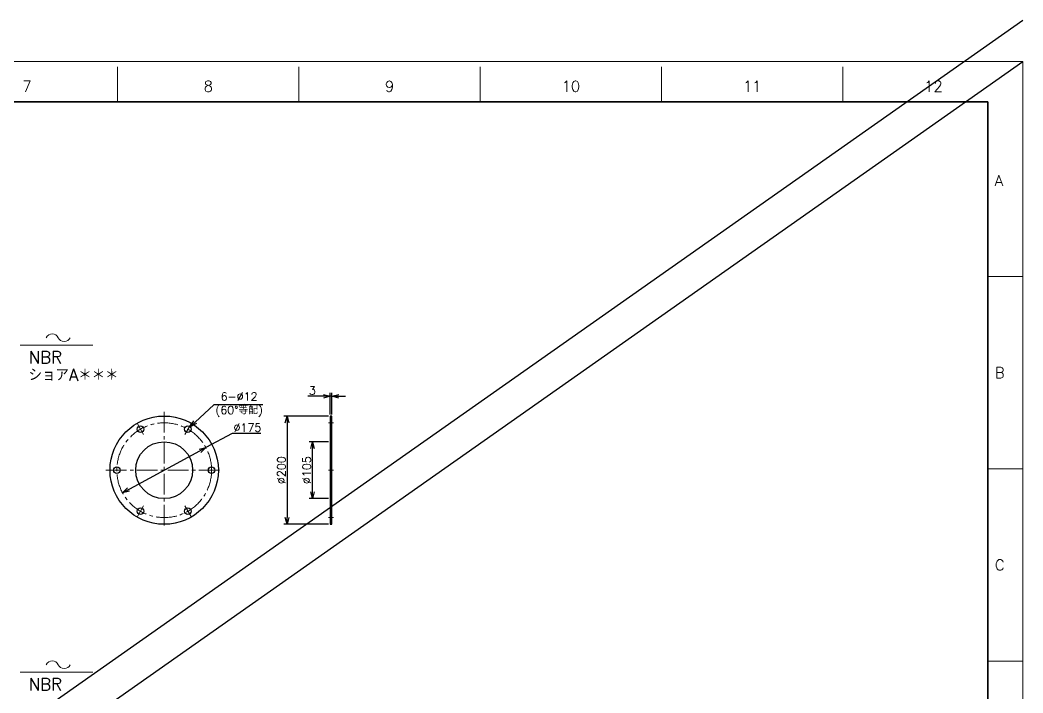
# Model space of a CAD drawing. Header units: millimetres. Extents: x 0 to 6920, y -24 to 2991.
# Drawn here: x 2290 to 4141, y 1748 to 2991 of the extents above; entities that cross this region are included whole.
import ezdxf
from ezdxf.enums import TextEntityAlignment as Align

# ---------------------------------------------------------------- set-up
doc = ezdxf.new("R2010")
doc.units = ezdxf.units.MM
doc.header["$LTSCALE"] = 2
doc.header["$PDMODE"] = 99
doc.header["$PDSIZE"] = 1
doc.linetypes.add('CENTER2', pattern=[28.575, 19.05, -3.175, 3.175, -3.175])
doc.linetypes.add('HIDDEN', pattern=[9.525, 6.35, -3.175])
for name, color, linetype, lineweight in [('04_HIDDEN', 2, 'HIDDEN', 13), ('05_CENTER', 4, 'CENTER2', 13), ('08_DIM', 3, 'Continuous', 13), ('90_FRAME', 5, 'Continuous', 35)]:
    doc.layers.add(name, color=color, linetype=linetype, lineweight=lineweight)
doc.layers.add('10_DRAFT', color=8, linetype='Continuous', lineweight=0, plot=False)
doc.layers.add('91_BLANK', color=5, linetype='Continuous', lineweight=0, plot=False)
doc.styles.add('KSS_TXT', font='txt.shx', dxfattribs={"bigfont": 'extfont2.shx'})
doc.dimstyles.new('KSS_DIM', dxfattribs={"dimscale": 5, "dimtxt": 3, "dimasz": 2.5, "dimexe": 1.25, "dimexo": 0.625, "dimtad": 1, "dimdsep": 46, "dimtxsty": 'KSS_TXT', "dimblk": 'OPEN30', "dimcen": 0, "dimazin": 2, "dimtfac": 0.75, "dimtmove": 0, "dimatfit": 3, "dimldrblk": 'OPEN30', "dimfxl": 1.25, "dimtolj": 1, "dimarcsym": 0})
doc.dimstyles.new('KSS_DIM$3', dxfattribs={"dimscale": 5, "dimtxt": 3, "dimasz": 2.5, "dimexe": 1.25, "dimexo": 0.625, "dimtad": 1, "dimtih": 1, "dimtoh": 1, "dimdsep": 46, "dimtxsty": 'KSS_TXT', "dimblk": 'OPEN30', "dimcen": 0, "dimazin": 2, "dimtfac": 0.75, "dimtofl": 0, "dimtmove": 0, "dimatfit": 3, "dimldrblk": 'OPEN30', "dimfxl": 1.25, "dimtolj": 1, "dimarcsym": 0})

# ---------------------------------------------------------------- blocks, each defined once
blk = doc.blocks.new('_Open30')
at = {"color": 0, "linetype": 'ByBlock', "lineweight": -2}
for p, q in [((-1, 0.27), (0, 0)), ((0, 0), (-1, -0.27)), ((0, 0), (-1, 0))]:
    blk.add_line(p, q, dxfattribs=at)
blk = doc.blocks.new('*D160')
at = {"layer": '08_DIM', "color": 0, "lineweight": -2, "transparency": 16777216}
for p, q in [((2859.4, 2212.1), (2823.3, 2212.1)), ((2829.6, 2119.6), (2829.6, 2199.6)), ((2859.4, 2107.1), (2823.3, 2107.1))]:
    blk.add_line(p, q, dxfattribs=at)
at = {"layer": 'Defpoints', "color": 0, "transparency": 16777216}
for p in [(2829.6, 2212.1), (2862.5, 2212.1), (2862.5, 2107.1)]:
    blk.add_point(p, dxfattribs=at)
at = {"layer": '08_DIM', "color": 0, "lineweight": -2, "transparency": 16777216, "xscale": 12.5, "yscale": 12.5, "zscale": 12.5}
for p, rotation in [((2829.6, 2212.1), 90), ((2829.6, 2107.1), 270)]:
    blk.add_blockref('_Open30', p, dxfattribs=dict(at, rotation=rotation))
at = {"layer": '08_DIM', "color": 0, "transparency": 16777216, "insert": (2818.9, 2159.6), "char_height": 15, "attachment_point": 5, "rotation": 90, "style": 'KSS_TXT'}
blk.add_mtext('\\A1;%%C105', dxfattribs=at)
blk = doc.blocks.new('*D161')
at = {"layer": '08_DIM', "color": 0, "lineweight": -2, "transparency": 16777216}
for p, q in [((2859.4, 2259.6), (2776.5, 2259.6)), ((2782.7, 2247.1), (2782.7, 2072.1)), ((2859.4, 2059.6), (2776.5, 2059.6))]:
    blk.add_line(p, q, dxfattribs=at)
at = {"layer": 'Defpoints', "color": 0, "transparency": 16777216}
for p in [(2862.5, 2259.6), (2782.7, 2059.6), (2862.5, 2059.6)]:
    blk.add_point(p, dxfattribs=at)
at = {"layer": '08_DIM', "color": 0, "lineweight": -2, "transparency": 16777216, "xscale": 12.5, "yscale": 12.5, "zscale": 12.5}
for p, rotation in [((2782.7, 2259.6), 90), ((2782.7, 2059.6), 270)]:
    blk.add_blockref('_Open30', p, dxfattribs=dict(at, rotation=rotation))
at = {"layer": '08_DIM', "color": 0, "transparency": 16777216, "insert": (2772.1, 2159.6), "char_height": 15, "attachment_point": 5, "rotation": 90, "style": 'KSS_TXT'}
blk.add_mtext('\\A1;%%C200', dxfattribs=at)
blk = doc.blocks.new('*D162')
at = {"layer": '08_DIM', "color": 0, "lineweight": -2, "transparency": 16777216}
for p, q in [((2850, 2296.2), (2821.2, 2296.2)), ((2862.5, 2262.7), (2862.5, 2302.4)), ((2865.5, 2296.2), (2862.5, 2296.2)), ((2865.5, 2262.7), (2865.5, 2302.4)), ((2878, 2296.2), (2890.5, 2296.2))]:
    blk.add_line(p, q, dxfattribs=at)
at = {"layer": 'Defpoints', "color": 0, "transparency": 16777216}
for p in [(2862.5, 2296.2), (2862.5, 2259.6), (2865.5, 2259.6)]:
    blk.add_point(p, dxfattribs=at)
at = {"layer": '08_DIM', "color": 0, "lineweight": -2, "transparency": 16777216, "xscale": 12.5, "yscale": 12.5, "zscale": 12.5}
blk.add_blockref('_Open30', (2862.5, 2296.2), dxfattribs=at)
at = {"layer": '08_DIM', "color": 0, "lineweight": -2, "transparency": 16777216, "xscale": 12.5, "yscale": 12.5, "zscale": 12.5, "rotation": 180}
blk.add_blockref('_Open30', (2865.5, 2296.2), dxfattribs=at)
at = {"layer": '08_DIM', "color": 0, "transparency": 16777216, "insert": (2829.4, 2306.8), "char_height": 15, "attachment_point": 5, "style": 'KSS_TXT'}
blk.add_mtext('\\A1;3', dxfattribs=at)
blk = doc.blocks.new('*D163')
at = {"layer": '08_DIM', "color": 0, "lineweight": -2, "transparency": 16777216}
for p, q in [((2647.3, 2280.6), (2613, 2248.1)), ((2737.7, 2280.6), (2647.3, 2280.6))]:
    blk.add_line(p, q, dxfattribs=at)
at = {"layer": 'Defpoints', "color": 0, "transparency": 16777216}
for p in [(2595.2, 2231.2), (2603.9, 2239.5)]:
    blk.add_point(p, dxfattribs=at)
at = {"layer": '08_DIM', "color": 0, "lineweight": -2, "transparency": 16777216, "xscale": 12.5, "yscale": 12.5, "zscale": 12.5, "rotation": 223.5112672579325}
blk.add_blockref('_Open30', (2603.9, 2239.5), dxfattribs=at)
at = {"layer": '08_DIM', "color": 0, "transparency": 16777216, "insert": (2694.1, 2280.6), "char_height": 15, "attachment_point": 5, "style": 'KSS_TXT'}
blk.add_mtext('\\A1;6-%%C12\\P(60°等配)', dxfattribs=at)
blk = doc.blocks.new('*D164')
at = {"layer": '08_DIM', "color": 0, "lineweight": -2, "transparency": 16777216}
for p, q in [((2681.3, 2227.5), (2632.8, 2201.3)), ((2734.5, 2227.5), (2681.3, 2227.5)), ((2478.9, 2117.9), (2621.8, 2195.3))]:
    blk.add_line(p, q, dxfattribs=at)
at = {"layer": 'Defpoints', "color": 0, "transparency": 16777216}
for p in [(2632.8, 2201.3), (2478.9, 2117.9)]:
    blk.add_point(p, dxfattribs=at)
at = {"layer": '08_DIM', "color": 0, "lineweight": -2, "transparency": 16777216, "xscale": 12.5, "yscale": 12.5, "zscale": 12.5}
for p, rotation in [((2632.8, 2201.3), 28.43732693834668), ((2478.9, 2117.9), 208.4373269383467)]:
    blk.add_blockref('_Open30', p, dxfattribs=dict(at, rotation=rotation))
at = {"layer": '08_DIM', "color": 0, "transparency": 16777216, "insert": (2709.5, 2238.2), "char_height": 15, "attachment_point": 5, "style": 'KSS_TXT'}
blk.add_mtext('\\A1;%%C175', dxfattribs=at)
blk = doc.blocks.new('p1ba05')
for centre, start, end in [((-2.95, 0.29), 24.2276, 155.5758), ((0, 1.62), 204.2276, 335.5758)]:
    blk.add_arc(centre, 1.62, start, end)

msp = doc.modelspace()

# ---------------------------------------------------------------- linework, layer by layer
for p, q in [((0, 76.434), (4141.004, 2991.033)), ((0, 0), (4141.004, 2914.599))]:
    msp.add_line(p, q)
at = {"color": 3}
msp.add_lwpolyline([(2865.485, 2259.592), (2862.485, 2259.592), (2862.485, 2059.592), (2865.485, 2059.592)], close=True, dxfattribs=at)
for centre, radius in [((2555.844, 2159.592), 100), ((2512.094, 2235.37), 6), ((2599.594, 2235.37), 6), ((2555.844, 2159.592), 52.5), ((2468.344, 2159.592), 6), ((2643.344, 2159.592), 6), ((2512.094, 2083.815), 6), ((2599.594, 2083.815), 6)]:
    msp.add_circle(centre, radius, dxfattribs=at)
at = {"layer": '04_HIDDEN', "color": 3}
for p, q in [((2862.485, 2212.092), (2865.485, 2212.092)), ((2862.485, 2107.092), (2865.485, 2107.092))]:
    msp.add_line(p, q, dxfattribs=at)
at = {"layer": '05_CENTER'}
for p, q in [((2555.844, 2267.104), (2555.844, 2052.081)), ((2517.851, 2225.4), (2506.338, 2245.34)), ((2593.838, 2225.4), (2605.351, 2245.34)), ((2868.531, 2247.092), (2859.396, 2247.092)), ((2448.333, 2159.592), (2663.356, 2159.592)), ((2868.552, 2159.592), (2859.418, 2159.592)), ((2517.851, 2093.785), (2506.338, 2073.845)), ((2593.838, 2093.785), (2605.351, 2073.845)), ((2868.531, 2072.092), (2859.396, 2072.092))]:
    msp.add_line(p, q, dxfattribs=at)
msp.add_circle((2555.844, 2159.592), 87.5, dxfattribs=at)
at = {"layer": '08_DIM'}
for p, q in [((2289.797, 2390.277), (2424.221, 2390.277)), ((2289.797, 1786.282), (2424.221, 1786.282))]:
    msp.add_line(p, q, dxfattribs=at)
at = {"layer": '10_DRAFT'}
msp.add_line((2862.485, 2159.592), (2865.485, 2159.592), dxfattribs=at)
at = {"layer": '90_FRAME', "color": 4, "lineweight": 13}
for p, q in [((2469.879, 2839.789), (2469.879, 2904.599)), ((2804.546, 2839.789), (2804.546, 2904.599)), ((3139.213, 2839.789), (3139.213, 2904.599)), ((3473.88, 2839.789), (3473.88, 2904.599)), ((3808.547, 2839.789), (3808.547, 2904.599)), ((4141.004, 2517.113), (4076.195, 2517.113)), ((4141.004, 2162.127), (4076.195, 2162.127)), ((4141.004, 1807.141), (4076.195, 1807.141))]:
    msp.add_line(p, q, dxfattribs=at)
at = {"layer": '90_FRAME'}
msp.add_lwpolyline([(194.23, 64.52), (4076.195, 64.52), (4076.195, 2839.789), (194.23, 2839.789)], close=True, dxfattribs=at)
at = {"layer": '91_BLANK'}
msp.add_lwpolyline([(0, 0), (4141.004, 0), (4141.004, 2914.599), (0, 2914.599)], close=True, dxfattribs=at)

# ---------------------------------------------------------------- block references
at = {"layer": '08_DIM', "xscale": 7.5, "yscale": 7.5, "zscale": 7.5}
for p in [(2371.289, 2397.115), (2371.289, 1793.12)]:
    msp.add_blockref('p1ba05', p, dxfattribs=at)

# ---------------------------------------------------------------- texts
at = {"layer": '08_DIM', "style": 'KSS_TXT'}
for s, p in [('NBR', (2305.559, 2356.909)), ('ショアA＊＊＊', (2305.559, 2324.444)), ('NBR', (2305.559, 1752.913))]:
    msp.add_text(s, height=22.5, dxfattribs=at).set_placement(p)
at = {"layer": '90_FRAME', "color": 0, "lineweight": 13, "style": 'KSS_TXT'}
for s, p in [('7', (2302.546, 2852.698)), ('8', (2637.213, 2852.698)), ('9', (2971.88, 2852.698)), ('10', (3306.547, 2852.698)), ('11', (3641.214, 2852.698)), ('12', (3975.881, 2852.698))]:
    msp.add_text(s, height=20, dxfattribs=at).set_placement(p, align=Align.BOTTOM_CENTER)
for s, p in [('A', (4089.078, 2694.606)), ('B', (4089.078, 2339.62)), ('C', (4089.078, 1984.634))]:
    msp.add_text(s, height=20, dxfattribs=at).set_placement(p, align=Align.MIDDLE_LEFT)

# ---------------------------------------------------------------- dimensions: what is measured, and where the dimension line sits
at = {"layer": '08_DIM'}
dim = msp.add_linear_dim(base=(2862.485, 2296.151), p1=(2865.485, 2259.592), p2=(2862.485, 2259.592), dimstyle='KSS_DIM', dxfattribs=at)
dim.commit()
dim.dimension.update_dxf_attribs({"geometry": '*D162', "text_midpoint": (2829.36, 2306.776)})
dim = msp.add_diameter_dim_2p(p1=(2595.243, 2231.239), p2=(2603.946, 2239.501), text='6-<>', dimstyle='KSS_DIM$3', override={"dimpost": '%%C<>\\X(60°等配)', "dimtix": 1}, dxfattribs=at)
dim.commit()
dim.dimension.update_dxf_attribs({"geometry": '*D163', "text_midpoint": (2694.061, 2280.619), "dimtype": 163})
for base, p1, p2, picture, middle in [((2782.709, 2059.592), (2862.485, 2259.592), (2862.485, 2059.592), '*D161', (2772.084, 2159.592)), ((2829.58, 2212.092), (2862.485, 2107.092), (2862.485, 2212.092), '*D160', (2818.945, 2159.592))]:
    dim = msp.add_linear_dim(base=base, p1=p1, p2=p2, angle=90, text='%%C<>', dimstyle='KSS_DIM', dxfattribs=at)
    dim.commit()
    dim.dimension.update_dxf_attribs({"geometry": picture, "text_midpoint": middle})
dim = msp.add_diameter_dim_2p(p1=(2478.902, 2117.925), p2=(2632.787, 2201.26), dimstyle='KSS_DIM$3', override={"dimpost": '%%C<>', "dimtix": 1, "dimatfit": 2}, dxfattribs=at)
dim.commit()
dim.dimension.update_dxf_attribs({"geometry": '*D164', "text_midpoint": (2709.45, 2227.545), "dimtype": 163})

doc.saveas('drawing.dxf')
